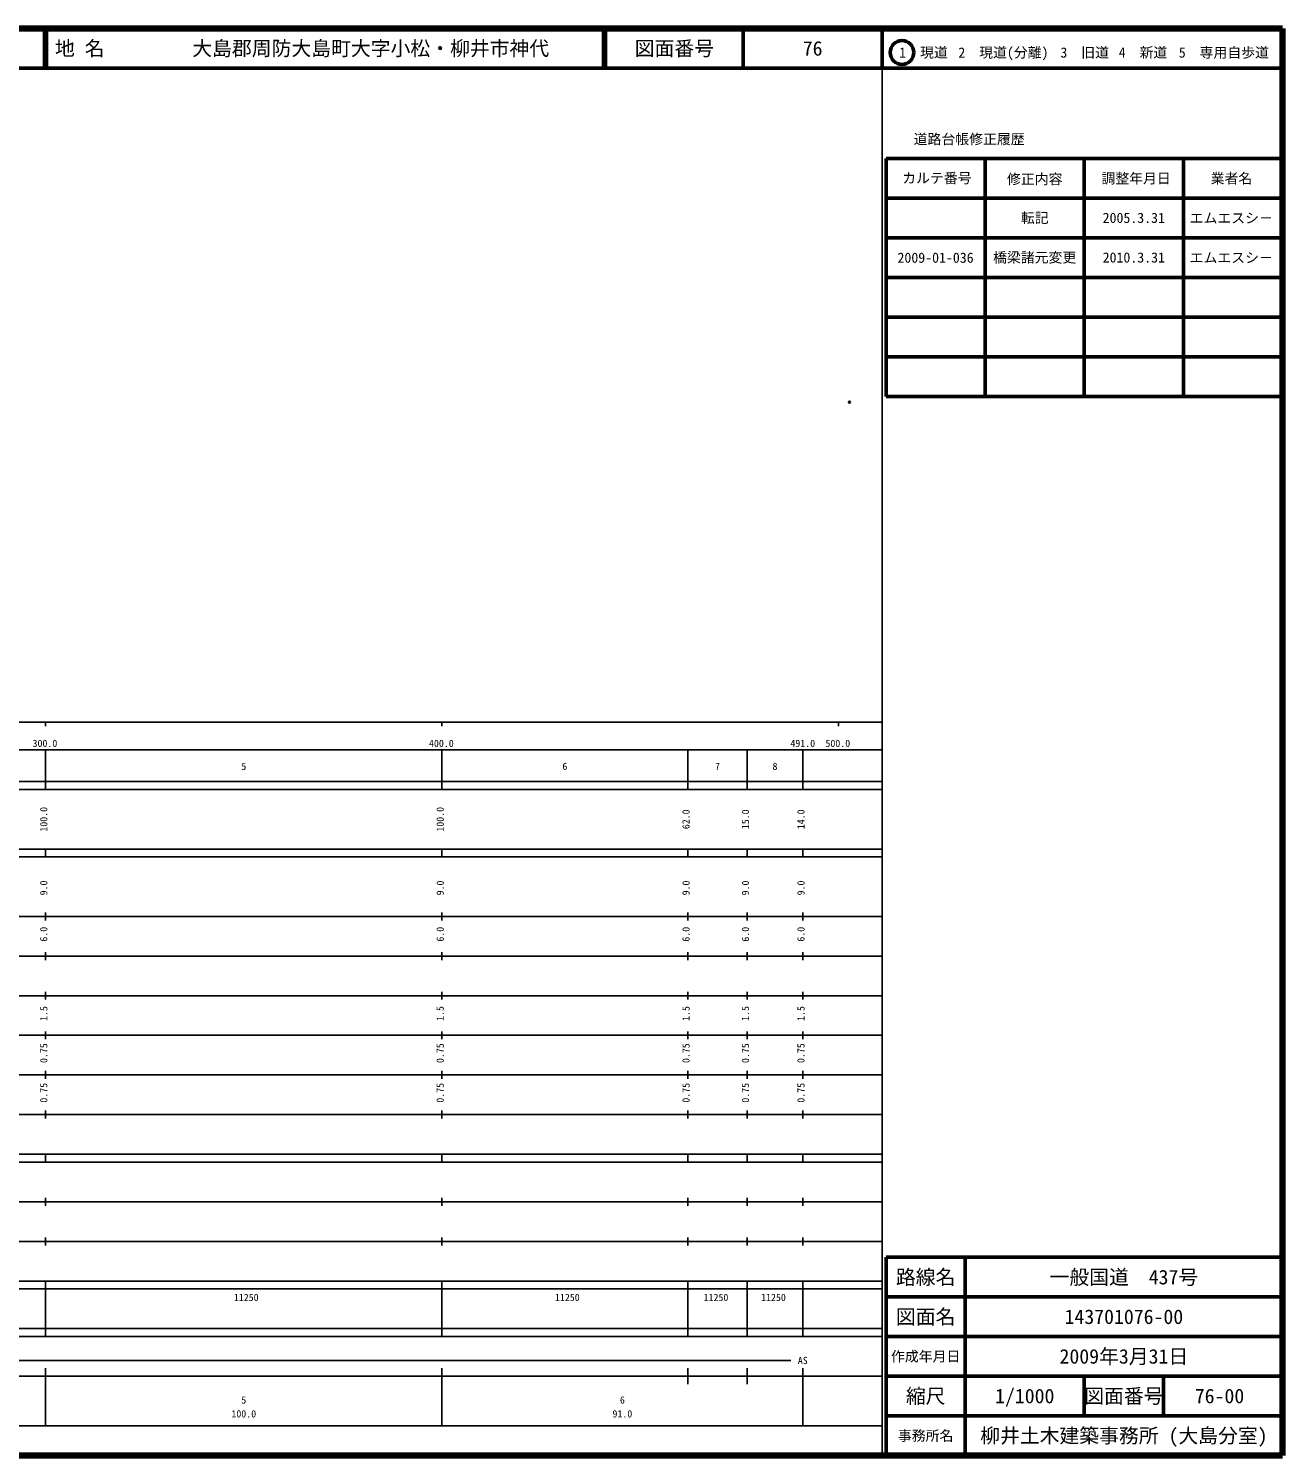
# Model space of a CAD drawing. Units: millimetres on the paper. Extents: x 40 to 680, y 20 to 380.
# Drawn here: x 363.7 to 680, y 20 to 380 of the extents above; entities that cross this region are included whole.
import ezdxf
from ezdxf.enums import TextEntityAlignment as Align

# ---------------------------------------------------------------- set-up
doc = ezdxf.new("R2010")
doc.units = ezdxf.units.MM
doc.header["$PDMODE"] = 32
doc.header["$PDSIZE"] = 0.5
doc.layers.add('M-OTRS', color=6, linetype='Continuous')
doc.layers.add('M-TTL-TXT', color=7, linetype='Continuous')
for name, color, linetype, lineweight in [('M-TTL', 2, 'Continuous', 140), ('M-TTL-BAND', 7, 'Continuous', 25), ('M-TTL-FRAM', 2, 'Continuous', 50), ('M-TTL-LINE', 7, 'Continuous', 50)]:
    doc.layers.add(name, color=color, linetype=linetype, lineweight=lineweight)
doc.styles.add('ＭＳ ゴシック', font='')
doc.styles.get('ＭＳ ゴシック').set_extended_font_data('MS Gothic')

msp = doc.modelspace()

# ---------------------------------------------------------------- linework, layer by layer
at = {"layer": 'M-OTRS'}
msp.add_point((570.769, 285.764), dxfattribs=at)
at = {"layer": 'M-TTL'}
for p, q in [((680, 380), (40, 380)), ((680, 20), (680, 380)), ((40, 20), (680, 20))]:
    msp.add_line(p, q, dxfattribs=at)
at = {"layer": 'M-TTL-BAND'}
for p, q in [((579, 20), (579, 370)), ((40, 205), (579, 205)), ((368, 205), (368, 204)), ((468, 205), (468, 204)), ((568, 205), (568, 204)), ((68, 198), (579, 198)), ((368, 188), (368, 198)), ((468, 188), (468, 198)), ((530, 188), (530, 198)), ((545, 188), (545, 198)), ((559, 188), (559, 198)), ((40, 190), (579, 190)), ((40, 188), (579, 188)), ((40, 173), (579, 173)), ((368, 171), (368, 173)), ((468, 171), (468, 173)), ((530, 171), (530, 173)), ((545, 171), (545, 173)), ((559, 171), (559, 173)), ((40, 171), (579, 171)), ((40, 156), (579, 156)), ((368, 155), (368, 157)), ((468, 155), (468, 157)), ((530, 155), (530, 157)), ((545, 155), (545, 157)), ((559, 155), (559, 157)), ((46, 146), (579, 146)), ((368, 145), (368, 147)), ((468, 145), (468, 147)), ((530, 145), (530, 147)), ((545, 145), (545, 147)), ((559, 145), (559, 147)), ((368, 135), (368, 137)), ((468, 135), (468, 137)), ((530, 135), (530, 137)), ((545, 135), (545, 137)), ((559, 135), (559, 137)), ((52, 136), (579, 136)), ((46, 126), (579, 126)), ((368, 125), (368, 127)), ((468, 125), (468, 127)), ((530, 125), (530, 127)), ((545, 125), (545, 127)), ((559, 125), (559, 127)), ((52, 116), (579, 116)), ((368, 115), (368, 117)), ((468, 115), (468, 117)), ((530, 115), (530, 117)), ((545, 115), (545, 117)), ((559, 115), (559, 117)), ((46, 106), (579, 106)), ((368, 105), (368, 107)), ((468, 105), (468, 107)), ((530, 105), (530, 107)), ((545, 105), (545, 107)), ((559, 105), (559, 107)), ((40, 96), (579, 96)), ((40, 94), (579, 94)), ((368, 94), (368, 96)), ((468, 94), (468, 96)), ((530, 94), (530, 96)), ((545, 94), (545, 96)), ((559, 94), (559, 96)), ((49, 84), (579, 84)), ((368, 83), (368, 85)), ((468, 83), (468, 85)), ((530, 83), (530, 85)), ((545, 83), (545, 85)), ((559, 83), (559, 85)), ((40, 74), (579, 74)), ((368, 73), (368, 75)), ((468, 73), (468, 75)), ((530, 73), (530, 75)), ((545, 73), (545, 75)), ((559, 73), (559, 75)), ((40, 64), (579, 64)), ((40, 62), (579, 62)), ((368, 62), (368, 64)), ((368, 52), (368, 62)), ((368, 52), (368, 62)), ((468, 62), (468, 64)), ((468, 52), (468, 62)), ((468, 52), (468, 62)), ((530, 62), (530, 64)), ((530, 52), (530, 62)), ((530, 52), (530, 62)), ((545, 62), (545, 64)), ((545, 52), (545, 62)), ((545, 52), (545, 62)), ((559, 62), (559, 64)), ((559, 52), (559, 62)), ((40, 52), (579, 52)), ((368, 50), (368, 52)), ((468, 50), (468, 52)), ((530, 50), (530, 52)), ((545, 50), (545, 52)), ((559, 50), (559, 52)), ((40, 50), (579, 50)), ((71, 44), (556, 44)), ((40, 40), (579, 40)), ((368, 27.5), (368, 42)), ((468, 27.5), (468, 42)), ((530, 38), (530, 42)), ((545, 38), (545, 42)), ((559, 27.5), (559, 42)), ((68, 27.5), (579, 27.5))]:
    msp.add_line(p, q, dxfattribs=at)
at = {"layer": 'M-TTL-FRAM'}
for p, q in [((580, 347.197), (580, 287.197)), ((580, 347.197), (680, 347.197)), ((580, 287.197), (680, 287.197)), ((680, 70), (580, 70)), ((580, 70), (580, 20))]:
    msp.add_line(p, q, dxfattribs=at)
at = {"layer": 'M-TTL-LINE'}
for p, q in [((367.75, 380), (367.75, 370)), ((368.25, 380), (368.25, 370)), ((508.747, 380), (508.747, 370)), ((509.247, 380), (509.247, 370)), ((543.997, 380), (543.997, 370)), ((579, 380), (579, 370)), ((40, 370), (680, 370)), ((605, 347.197), (605, 287.197)), ((630, 347.197), (630, 287.197)), ((655, 347.197), (655, 287.197)), ((580, 337.197), (680, 337.197)), ((580, 327.197), (680, 327.197)), ((580, 317.197), (680, 317.197)), ((580, 307.197), (680, 307.197)), ((580, 297.197), (680, 297.197)), ((600, 70), (600, 20)), ((680, 60), (580, 60)), ((680, 50), (580, 50)), ((680, 40), (580, 40)), ((630, 40), (630, 30)), ((650, 40), (650, 30)), ((680, 30), (580, 30))]:
    msp.add_line(p, q, dxfattribs=at)
msp.add_circle((584.031, 373.958), 3, dxfattribs=at)

# ---------------------------------------------------------------- texts
at = {"layer": 'M-TTL-BAND', "style": 'ＭＳ ゴシック'}
for s, p in [('300.0', (367.844, 198.195)), ('400.0', (467.844, 198.195)), ('491.0', (559, 198.195)), ('500.0', (567.844, 198.195)), ('5', (418, 192.405)), ('6', (499, 192.405)), ('7', (537.5, 192.405)), ('8', (552, 192.405)), ('AS', (559, 42.5)), ('5', (418, 32.523)), ('6', (513.5, 32.523)), ('100.0', (418, 29.033)), ('91.0', (513.5, 29.033))]:
    msp.add_text(s, height=1.833, dxfattribs=at).set_placement(p, align=Align.BOTTOM_CENTER)
for s, p in [('100.0', (369, 180.5)), ('100.0', (469, 180.5)), ('62.0', (531, 180.5)), ('15.0', (546, 180.5)), ('14.0', (560, 180.5)), ('9.0', (369, 163.174)), ('9.0', (469, 163.174)), ('9.0', (531, 163.174)), ('9.0', (546, 163.174)), ('9.0', (560, 163.174)), ('6.0', (369, 151.5)), ('6.0', (469, 151.5)), ('6.0', (531, 151.5)), ('6.0', (546, 151.5)), ('6.0', (560, 151.5)), ('1.5', (369, 131.5)), ('1.5', (469, 131.5)), ('1.5', (531, 131.5)), ('1.5', (546, 131.5)), ('1.5', (560, 131.5)), ('0.75', (369, 121.5)), ('0.75', (469, 121.5)), ('0.75', (531, 121.5)), ('0.75', (546, 121.5)), ('0.75', (560, 121.5)), ('0.75', (369, 111.5)), ('0.75', (469, 111.5)), ('0.75', (531, 111.5)), ('0.75', (546, 111.5)), ('0.75', (560, 111.5))]:
    msp.add_text(s, height=1.833, rotation=90, dxfattribs=at).set_placement(p, align=Align.BOTTOM_CENTER)
for p in [(415.5, 58.405), (496.5, 58.405), (534, 58.405), (548.5, 58.405)]:
    msp.add_text('11250', height=1.833, dxfattribs=at).set_placement(p, align=Align.BOTTOM_LEFT)
at = {"layer": 'M-TTL-TXT', "style": 'ＭＳ ゴシック'}
for s, p in [('地 名', (370.38, 375)), ('大島郡周防大島町大字小松・柳井市神代', (405.024, 375))]:
    msp.add_text(s, height=3.666, dxfattribs=at).set_placement(p, align=Align.MIDDLE_LEFT)
for s, height, p in [('図面番号', 3.666, (526.622, 375)), ('76', 3.666, (561.497, 375)), ('1\u3000現道', 2.566, (589.448, 373.958)), ('2\u3000現道(分離)', 2.566, (609.619, 373.958)), ('3\u3000旧道', 2.566, (630.121, 373.958)), ('4\u3000新道', 2.566, (644.824, 373.958)), ('5\u3000専用自歩道', 2.566, (665.228, 373.958)), ('道路台帳修正履歴', 2.566, (600.968, 352.113)), ('カルテ番号', 2.566, (592.839, 342.277)), ('修正内容', 2.566, (617.509, 342.023)), ('調整年月日', 2.566, (643.089, 342.197)), ('業者名', 2.566, (667.134, 342.197)), ('転記', 2.566, (617.5, 332.245)), ('2005.3.31', 2.566, (642.5, 332.245)), ('エムエスシ－', 2.566, (667.077, 332.189)), ('2009-01-036', 2.566, (592.5, 322.189)), ('橋梁諸元変更', 2.566, (617.5, 322.245)), ('2010.3.31', 2.566, (642.5, 322.245)), ('エムエスシ－', 2.566, (667.077, 322.189)), ('路線名', 3.666, (590, 65)), ('路線名', 3.666, (590, 65)), ('一般国道\u3000437号', 3.666, (640, 65)), ('図面名', 3.666, (590, 55)), ('図面名', 3.666, (590, 55)), ('143701076-00', 3.666, (640, 55)), ('2009年3月31日', 3.666, (640, 45)), ('作成年月日', 2.566, (590, 45)), ('作成年月日', 2.566, (590, 45)), ('縮尺', 3.666, (590, 35)), ('縮尺', 3.666, (590, 35)), ('1/1000', 3.666, (615, 35)), ('図面番号', 3.666, (640, 35)), ('図面番号', 3.666, (640, 35)), ('76-00', 3.666, (664.125, 35)), ('事務所名', 2.566, (590, 25)), ('事務所名', 2.566, (590, 25)), ('柳井土木建築事務所 (大島分室)', 3.666, (640, 25))]:
    msp.add_text(s, height=height, dxfattribs=at).set_placement(p, align=Align.MIDDLE_CENTER)

doc.saveas('drawing.dxf')
